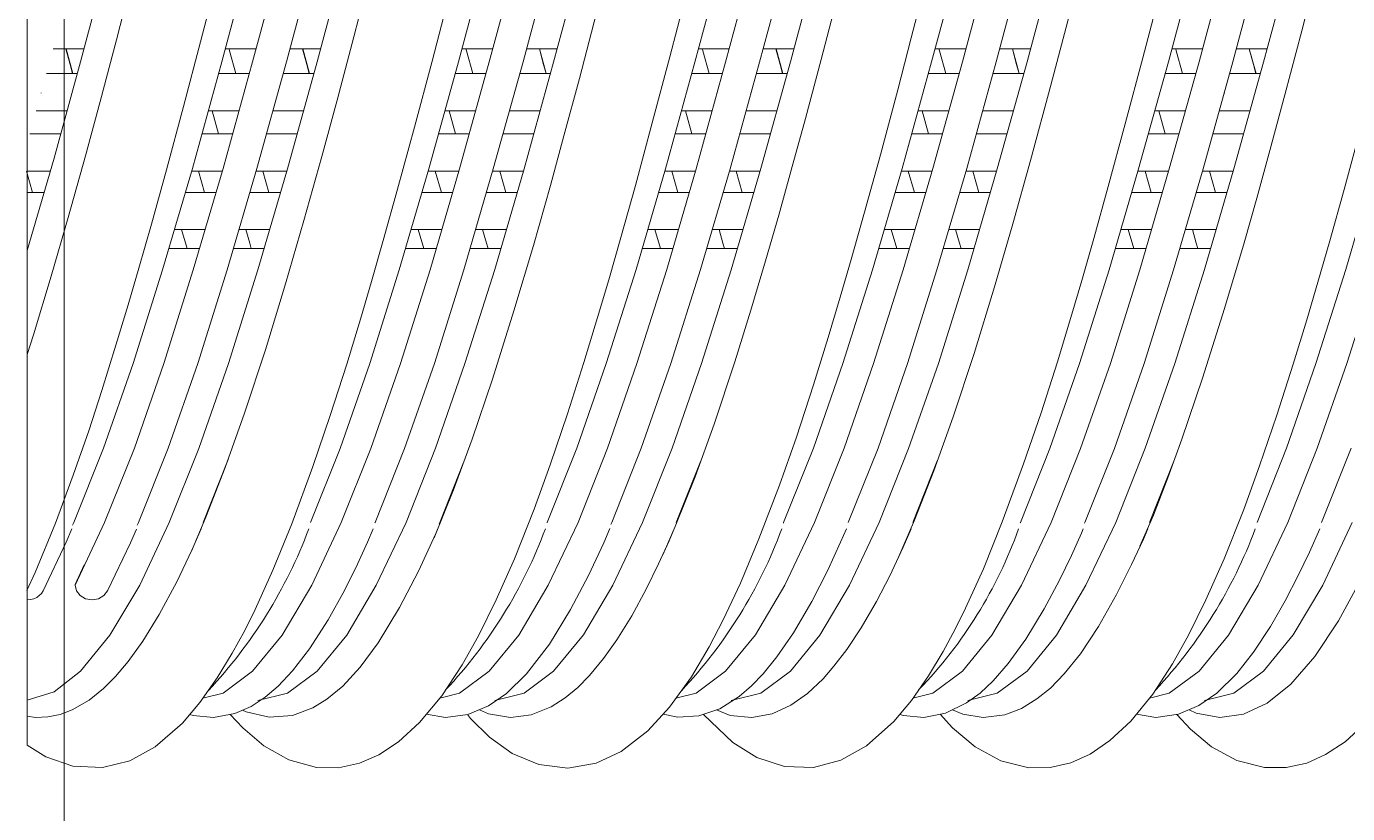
# Model space of a CAD drawing. Header units: millimetres. Extents: x 4229 to 8429, y -1187 to 1783.
# Drawn here: x 6089.65 to 6129.64, y -425.96 to -402.12 of the extents above; entities that cross this region are included whole.
import ezdxf

# ---------------------------------------------------------------- set-up
doc = ezdxf.new("R2010")
doc.units = ezdxf.units.MM

msp = doc.modelspace()

# ---------------------------------------------------------------- linework, layer by layer
at = {"lineweight": 5}
for p, q in [((6090.787, -317.222), (6090.787, -404.851)), ((6090.787, -404.851), (6090.787, -464.397))]:
    msp.add_line(p, q, dxfattribs=at)
at = {"linetype": 'Continuous', "lineweight": 5}
for p, q in [((6089.67, -396.448), (6089.67, -408.904)), ((6092.177, -399.858), (6091.286, -403.2)), ((6096.454, -399.858), (6095.562, -403.2)), ((6097.385, -399.858), (6096.494, -403.2)), ((6098.408, -399.858), (6097.517, -403.2)), ((6099.343, -399.853), (6098.452, -403.196)), ((6103.62, -399.853), (6102.728, -403.196)), ((6104.551, -399.853), (6103.659, -403.196)), ((6105.574, -399.853), (6104.682, -403.196)), ((6106.509, -399.848), (6105.606, -403.205)), ((6110.785, -399.848), (6109.882, -403.205)), ((6111.716, -399.848), (6110.813, -403.205)), ((6112.739, -399.848), (6111.836, -403.205)), ((6113.663, -399.858), (6112.771, -403.2)), ((6117.939, -399.858), (6117.048, -403.2)), ((6118.87, -399.858), (6117.979, -403.2)), ((6119.894, -399.858), (6119.002, -403.2)), ((6120.828, -399.853), (6119.937, -403.196)), ((6125.105, -399.853), (6124.214, -403.196)), ((6126.036, -399.853), (6125.145, -403.196)), ((6127.059, -399.853), (6126.168, -403.196)), ((6127.994, -399.848), (6127.091, -403.205)), ((6128.793, -400.181), (6128.25, -402.261)), ((6092.906, -400.46), (6092.37, -402.526)), ((6094.916, -402.586), (6095.421, -400.636)), ((6100.095, -400.371), (6099.559, -402.442)), ((6109.121, -403.044), (6109.642, -401.049)), ((6114.224, -401.107), (6113.699, -403.128)), ((6116.433, -402.467), (6116.839, -400.895)), ((6123.441, -403.075), (6123.955, -401.097)), ((6101.929, -403.177), (6102.444, -401.196)), ((6121.36, -401.231), (6120.657, -403.906)), ((6106.908, -401.714), (6106.384, -403.696)), ((6128.25, -402.261), (6127.737, -404.195)), ((6092.37, -402.526), (6091.879, -404.398)), ((6094.406, -404.545), (6094.916, -402.586)), ((6099.559, -402.442), (6099.05, -404.36)), ((6116.023, -404.044), (6116.433, -402.467)), ((6090.459, -402.802), (6091.387, -402.802)), ((6090.459, -402.802), (6091.383, -402.802)), ((6090.845, -402.802), (6090.973, -403.28)), ((6090.85, -402.802), (6091.054, -403.552)), ((6095.665, -402.802), (6096.595, -402.802)), ((6095.798, -402.861), (6095.782, -402.802)), ((6095.988, -403.552), (6095.798, -402.861)), ((6097.62, -402.802), (6098.548, -402.802)), ((6097.62, -402.802), (6098.544, -402.802)), ((6098.006, -402.802), (6098.134, -403.28)), ((6098.011, -402.802), (6098.215, -403.552)), ((6102.833, -402.802), (6103.763, -402.802)), ((6102.966, -402.861), (6102.951, -402.802)), ((6103.156, -403.552), (6102.966, -402.861)), ((6104.788, -402.802), (6105.712, -402.802)), ((6104.789, -402.802), (6105.717, -402.802)), ((6105.175, -402.802), (6105.302, -403.28)), ((6105.179, -402.802), (6105.384, -403.552)), ((6108.59, -405.047), (6109.121, -403.044)), ((6109.991, -402.802), (6110.921, -402.802)), ((6110.124, -402.861), (6110.108, -402.802)), ((6110.314, -403.552), (6110.124, -402.861)), ((6111.946, -402.802), (6112.874, -402.802)), ((6111.946, -402.802), (6112.87, -402.802)), ((6112.332, -402.802), (6112.46, -403.28)), ((6112.337, -402.802), (6112.541, -403.552)), ((6117.15, -402.802), (6118.081, -402.802)), ((6117.284, -402.861), (6117.268, -402.802)), ((6117.474, -403.552), (6117.284, -402.861)), ((6119.105, -402.802), (6120.029, -402.802)), ((6119.106, -402.802), (6120.034, -402.802)), ((6119.492, -402.802), (6119.619, -403.28)), ((6119.496, -402.802), (6119.701, -403.552)), ((6122.91, -405.07), (6123.441, -403.075)), ((6124.318, -402.802), (6125.248, -402.802)), ((6124.451, -402.861), (6124.436, -402.802)), ((6124.641, -403.552), (6124.451, -402.861)), ((6126.273, -402.802), (6127.197, -402.802)), ((6126.274, -402.802), (6127.202, -402.802)), ((6126.66, -402.802), (6126.787, -403.28)), ((6126.664, -402.802), (6126.869, -403.552)), ((6091.286, -403.2), (6090.484, -406.113)), ((6090.973, -403.28), (6091.047, -403.552)), ((6095.562, -403.2), (6094.671, -406.427)), ((6096.494, -403.2), (6095.602, -406.427)), ((6097.517, -403.2), (6096.625, -406.427)), ((6098.452, -403.196), (6097.549, -406.436)), ((6098.134, -403.28), (6098.208, -403.552)), ((6101.397, -405.175), (6101.929, -403.177)), ((6102.728, -403.196), (6101.825, -406.436)), ((6103.659, -403.196), (6102.756, -406.436)), ((6104.682, -403.196), (6103.779, -406.436)), ((6105.606, -403.205), (6104.714, -406.432)), ((6105.302, -403.28), (6105.376, -403.552)), ((6109.882, -403.205), (6108.991, -406.432)), ((6110.813, -403.205), (6109.922, -406.432)), ((6111.836, -403.205), (6110.945, -406.432)), ((6112.771, -403.2), (6111.88, -406.427)), ((6112.46, -403.28), (6112.534, -403.552)), ((6113.699, -403.128), (6113.226, -404.915)), ((6117.048, -403.2), (6116.157, -406.427)), ((6117.979, -403.2), (6117.088, -406.427)), ((6119.002, -403.2), (6118.111, -406.427)), ((6119.937, -403.196), (6119.034, -406.436)), ((6119.619, -403.28), (6119.694, -403.552)), ((6124.214, -403.196), (6123.311, -406.436)), ((6125.145, -403.196), (6124.242, -406.436)), ((6126.168, -403.196), (6125.265, -406.436)), ((6127.091, -403.205), (6126.2, -406.432)), ((6126.787, -403.28), (6126.861, -403.552)), ((6091.182, -403.552), (6090.255, -403.552)), ((6091.177, -403.552), (6090.256, -403.552)), ((6096.388, -403.552), (6095.462, -403.552)), ((6098.343, -403.552), (6097.416, -403.552)), ((6098.338, -403.552), (6097.417, -403.552)), ((6103.557, -403.552), (6102.63, -403.552)), ((6105.512, -403.552), (6104.584, -403.552)), ((6105.507, -403.552), (6104.586, -403.552)), ((6106.384, -403.696), (6105.917, -405.438)), ((6110.714, -403.552), (6109.788, -403.552)), ((6112.669, -403.552), (6111.742, -403.552)), ((6112.664, -403.552), (6111.743, -403.552)), ((6117.874, -403.552), (6116.947, -403.552)), ((6119.829, -403.552), (6118.901, -403.552)), ((6119.824, -403.552), (6118.903, -403.552)), ((6120.657, -403.906), (6120.037, -406.187)), ((6125.042, -403.552), (6124.115, -403.552)), ((6126.997, -403.552), (6126.069, -403.552)), ((6126.992, -403.552), (6126.071, -403.552)), ((6090.093, -404.142), (6090.093, -404.132)), ((6097.254, -404.142), (6097.254, -404.132)), ((6104.423, -404.142), (6104.423, -404.132)), ((6111.58, -404.142), (6111.58, -404.132)), ((6115.498, -406.013), (6116.023, -404.044)), ((6118.74, -404.142), (6118.74, -404.132)), ((6125.908, -404.142), (6125.908, -404.132)), ((6127.737, -404.195), (6127.283, -405.88)), ((6089.944, -404.677), (6090.875, -404.677)), ((6090.093, -404.677), (6090.868, -404.677)), ((6091.879, -404.398), (6091.433, -406.045)), ((6093.889, -406.466), (6094.406, -404.545)), ((6095.151, -404.677), (6096.078, -404.677)), ((6095.272, -404.677), (6095.464, -405.38)), ((6097.105, -404.677), (6098.036, -404.677)), ((6097.254, -404.677), (6098.029, -404.677)), ((6099.05, -404.36), (6098.587, -406.058)), ((6102.319, -404.677), (6103.247, -404.677)), ((6102.44, -404.677), (6102.632, -405.38)), ((6104.274, -404.677), (6105.204, -404.677)), ((6104.423, -404.677), (6105.197, -404.677)), ((6109.477, -404.677), (6110.404, -404.677)), ((6109.598, -404.677), (6109.79, -405.38)), ((6111.431, -404.677), (6112.362, -404.677)), ((6111.58, -404.677), (6112.355, -404.677)), ((6116.636, -404.677), (6117.564, -404.677)), ((6116.757, -404.677), (6116.95, -405.38)), ((6118.591, -404.677), (6119.521, -404.677)), ((6118.74, -404.677), (6119.515, -404.677)), ((6123.804, -404.677), (6124.732, -404.677)), ((6123.925, -404.677), (6124.117, -405.38)), ((6125.759, -404.677), (6126.689, -404.677)), ((6125.908, -404.677), (6126.682, -404.677)), ((6108.08, -406.939), (6108.59, -405.047)), ((6113.226, -404.915), (6112.799, -406.479)), ((6122.393, -406.966), (6122.91, -405.07)), ((6090.683, -405.38), (6089.749, -405.38)), ((6090.675, -405.38), (6090.093, -405.38)), ((6095.884, -405.38), (6094.956, -405.38)), ((6097.844, -405.38), (6096.91, -405.38)), ((6097.836, -405.38), (6097.254, -405.38)), ((6100.884, -407.051), (6101.397, -405.175)), ((6103.053, -405.38), (6102.124, -405.38)), ((6105.012, -405.38), (6104.078, -405.38)), ((6105.005, -405.38), (6104.423, -405.38)), ((6105.917, -405.438), (6105.507, -406.943)), ((6110.211, -405.38), (6109.282, -405.38)), ((6112.17, -405.38), (6111.236, -405.38)), ((6112.162, -405.38), (6111.58, -405.38)), ((6117.37, -405.38), (6116.441, -405.38)), ((6119.329, -405.38), (6118.396, -405.38)), ((6119.322, -405.38), (6118.74, -405.38)), ((6124.538, -405.38), (6123.609, -405.38)), ((6126.497, -405.38), (6125.564, -405.38)), ((6126.49, -405.38), (6125.908, -405.38)), ((6129.534, -407.058), (6130.036, -405.193)), ((6127.283, -405.88), (6126.887, -407.324)), ((6090.484, -406.113), (6089.67, -408.904)), ((6091.433, -406.045), (6090.911, -407.912)), ((6098.587, -406.058), (6098.044, -408)), ((6115.018, -407.752), (6115.498, -406.013)), ((6120.037, -406.187), (6119.502, -408.096)), ((6089.828, -407.149), (6089.647, -406.505)), ((6089.67, -406.505), (6090.362, -406.505)), ((6090.093, -406.505), (6090.355, -406.505)), ((6093.432, -408.107), (6093.889, -406.466)), ((6094.671, -406.427), (6093.768, -409.497)), ((6094.643, -406.505), (6095.567, -406.505)), ((6095.602, -406.427), (6094.699, -409.497)), ((6095.041, -407.149), (6094.856, -406.505)), ((6096.625, -406.427), (6095.722, -409.497)), ((6096.597, -406.505), (6097.523, -406.505)), ((6097.549, -406.436), (6096.657, -409.493)), ((6096.989, -407.149), (6096.808, -406.505)), ((6097.254, -406.505), (6097.516, -406.505)), ((6101.825, -406.436), (6100.934, -409.493)), ((6101.812, -406.505), (6102.735, -406.505)), ((6102.756, -406.436), (6101.865, -409.493)), ((6102.21, -407.149), (6102.024, -406.505)), ((6103.779, -406.436), (6102.888, -409.493)), ((6103.765, -406.505), (6104.691, -406.505)), ((6104.714, -406.432), (6103.823, -409.488)), ((6104.158, -407.149), (6103.977, -406.505)), ((6104.423, -406.505), (6104.684, -406.505)), ((6108.991, -406.432), (6108.1, -409.488)), ((6108.969, -406.505), (6109.893, -406.505)), ((6109.922, -406.432), (6109.031, -409.488)), ((6109.367, -407.149), (6109.182, -406.505)), ((6110.945, -406.432), (6110.054, -409.488)), ((6110.923, -406.505), (6111.849, -406.505)), ((6111.88, -406.427), (6110.977, -409.497)), ((6111.315, -407.149), (6111.134, -406.505)), ((6111.58, -406.505), (6111.842, -406.505)), ((6112.799, -406.479), (6112.419, -407.834)), ((6116.157, -406.427), (6115.254, -409.497)), ((6116.129, -406.505), (6117.053, -406.505)), ((6117.088, -406.427), (6116.185, -409.497)), ((6116.527, -407.149), (6116.341, -406.505)), ((6118.111, -406.427), (6117.208, -409.497)), ((6118.083, -406.505), (6119.008, -406.505)), ((6119.034, -406.436), (6118.143, -409.493)), ((6118.475, -407.149), (6118.294, -406.505)), ((6118.74, -406.505), (6119.001, -406.505)), ((6123.311, -406.436), (6122.419, -409.493)), ((6123.297, -406.505), (6124.22, -406.505)), ((6124.242, -406.436), (6123.35, -409.493)), ((6123.695, -407.149), (6123.509, -406.505)), ((6125.265, -406.436), (6124.374, -409.493)), ((6125.25, -406.505), (6126.176, -406.505)), ((6126.2, -406.432), (6125.308, -409.488)), ((6125.643, -407.149), (6125.462, -406.505)), ((6125.908, -406.505), (6126.169, -406.505)), ((6130.476, -406.432), (6129.585, -409.488)), ((6100.45, -408.606), (6100.884, -407.051)), ((6105.507, -406.943), (6104.995, -408.758)), ((6107.643, -408.518), (6108.08, -406.939)), ((6121.953, -408.545), (6122.393, -406.966)), ((6129.102, -408.613), (6129.534, -407.058)), ((6090.175, -407.149), (6089.67, -407.149)), ((6090.17, -407.149), (6090.093, -407.149)), ((6090.093, -407.451), (6090.093, -407.459)), ((6095.381, -407.149), (6094.465, -407.149)), ((6097.336, -407.149), (6096.418, -407.149)), ((6097.331, -407.149), (6097.254, -407.149)), ((6097.254, -407.451), (6097.254, -407.459)), ((6102.549, -407.149), (6101.633, -407.149)), ((6104.504, -407.149), (6103.586, -407.149)), ((6104.5, -407.149), (6104.423, -407.149)), ((6104.423, -407.451), (6104.423, -407.459)), ((6109.707, -407.149), (6108.791, -407.149)), ((6111.662, -407.149), (6110.744, -407.149)), ((6111.657, -407.149), (6111.58, -407.149)), ((6111.58, -407.451), (6111.58, -407.459)), ((6116.867, -407.149), (6115.95, -407.149)), ((6118.821, -407.149), (6117.903, -407.149)), ((6118.817, -407.149), (6118.74, -407.149)), ((6118.74, -407.451), (6118.74, -407.459)), ((6124.034, -407.149), (6123.118, -407.149)), ((6125.989, -407.149), (6125.071, -407.149)), ((6125.985, -407.149), (6125.908, -407.149)), ((6125.908, -407.451), (6125.908, -407.459)), ((6126.887, -407.324), (6126.504, -408.678)), ((6112.419, -407.834), (6112.017, -409.224)), ((6114.612, -409.18), (6115.018, -407.752)), ((6090.911, -407.912), (6090.394, -409.688)), ((6093.049, -409.447), (6093.432, -408.107)), ((6094.131, -408.274), (6095.056, -408.274)), ((6094.339, -408.274), (6094.51, -408.849)), ((6096.086, -408.274), (6097.009, -408.274)), ((6096.287, -408.274), (6096.405, -408.688)), ((6098.044, -408), (6097.492, -409.915)), ((6101.3, -408.274), (6102.224, -408.274)), ((6101.508, -408.274), (6101.679, -408.849)), ((6103.254, -408.274), (6104.177, -408.274)), ((6103.455, -408.274), (6103.573, -408.688)), ((6108.457, -408.274), (6109.382, -408.274)), ((6108.665, -408.274), (6108.836, -408.849)), ((6110.412, -408.274), (6111.335, -408.274)), ((6110.613, -408.274), (6110.731, -408.688)), ((6115.617, -408.274), (6116.542, -408.274)), ((6115.825, -408.274), (6115.996, -408.849)), ((6117.572, -408.274), (6118.494, -408.274)), ((6117.773, -408.274), (6117.891, -408.688)), ((6119.502, -408.096), (6118.95, -410.007)), ((6122.785, -408.274), (6123.709, -408.274)), ((6122.993, -408.274), (6123.164, -408.849)), ((6124.739, -408.274), (6125.662, -408.274)), ((6124.94, -408.274), (6125.058, -408.688)), ((6096.405, -408.688), (6096.453, -408.849)), ((6100.095, -409.852), (6100.45, -408.606)), ((6103.573, -408.688), (6103.622, -408.849)), ((6107.276, -409.795), (6107.643, -408.518)), ((6110.731, -408.688), (6110.779, -408.849)), ((6117.891, -408.688), (6117.939, -408.849)), ((6121.591, -409.814), (6121.953, -408.545)), ((6125.058, -408.688), (6125.107, -408.849)), ((6126.504, -408.678), (6125.913, -410.669)), ((6128.739, -409.872), (6129.102, -408.613)), ((6089.67, -408.904), (6089.67, -412.215)), ((6094.89, -408.849), (6093.961, -408.849)), ((6096.84, -408.849), (6095.915, -408.849)), ((6102.059, -408.849), (6101.129, -408.849)), ((6104.009, -408.849), (6103.083, -408.849)), ((6104.995, -408.758), (6104.406, -410.739)), ((6109.216, -408.849), (6108.287, -408.849)), ((6111.166, -408.849), (6110.241, -408.849)), ((6116.376, -408.849), (6115.446, -408.849)), ((6118.326, -408.849), (6117.401, -408.849)), ((6123.544, -408.849), (6122.614, -408.849)), ((6125.494, -408.849), (6124.569, -408.849)), ((6092.725, -410.551), (6093.049, -409.447)), ((6093.768, -409.497), (6092.877, -412.33)), ((6094.699, -409.497), (6093.808, -412.33)), ((6095.722, -409.497), (6094.831, -412.33)), ((6096.657, -409.493), (6095.766, -412.326)), ((6100.934, -409.493), (6100.042, -412.326)), ((6101.865, -409.493), (6100.974, -412.326)), ((6102.888, -409.493), (6101.997, -412.326)), ((6103.823, -409.488), (6102.92, -412.334)), ((6108.1, -409.488), (6107.197, -412.334)), ((6109.031, -409.488), (6108.128, -412.334)), ((6110.054, -409.488), (6109.151, -412.334)), ((6110.977, -409.497), (6110.086, -412.33)), ((6112.017, -409.224), (6111.571, -410.717)), ((6114.278, -410.324), (6114.612, -409.18)), ((6115.254, -409.497), (6114.362, -412.33)), ((6116.185, -409.497), (6115.293, -412.33)), ((6117.208, -409.497), (6116.316, -412.33)), ((6118.143, -409.493), (6117.251, -412.326)), ((6122.419, -409.493), (6121.528, -412.326)), ((6123.35, -409.493), (6122.459, -412.326)), ((6124.374, -409.493), (6123.482, -412.326)), ((6125.308, -409.488), (6124.406, -412.334)), ((6129.585, -409.488), (6128.682, -412.334)), ((6130.516, -409.488), (6129.613, -412.334)), ((6090.394, -409.688), (6089.857, -411.461)), ((6099.763, -410.987), (6100.095, -409.852)), ((6106.938, -410.935), (6107.276, -409.795)), ((6121.263, -410.936), (6121.591, -409.814)), ((6128.403, -411.003), (6128.739, -409.872)), ((6097.492, -409.915), (6096.881, -411.92)), ((6118.95, -410.007), (6118.332, -412.03)), ((6092.357, -411.773), (6092.725, -410.551)), ((6113.912, -411.545), (6114.278, -410.324)), ((6125.913, -410.669), (6125.249, -412.774)), ((6099.347, -412.348), (6099.763, -410.987)), ((6104.406, -410.739), (6103.752, -412.809)), ((6106.521, -412.295), (6106.938, -410.935)), ((6111.571, -410.717), (6111.087, -412.277)), ((6120.855, -412.277), (6121.263, -410.936)), ((6127.989, -412.351), (6128.403, -411.003)), ((6089.857, -411.461), (6089.669, -412.06)), ((6091.929, -413.152), (6092.357, -411.773)), ((6113.47, -412.977), (6113.912, -411.545)), ((6089.67, -412.058), (6089.67, -419.205)), ((6096.881, -411.92), (6096.253, -413.831)), ((6106.021, -413.852), (6106.521, -412.295)), ((6111.087, -412.277), (6110.465, -414.166)), ((6118.332, -412.03), (6117.7, -413.944)), ((6120.36, -413.82), (6120.855, -412.277)), ((6092.877, -412.33), (6091.985, -414.892)), ((6093.808, -412.33), (6092.916, -414.892)), ((6094.831, -412.33), (6093.94, -414.892)), ((6095.766, -412.326), (6094.863, -414.899)), ((6098.845, -413.909), (6099.347, -412.348)), ((6100.042, -412.326), (6099.14, -414.899)), ((6100.974, -412.326), (6100.071, -414.899)), ((6101.997, -412.326), (6101.094, -414.899)), ((6102.92, -412.334), (6102.029, -414.896)), ((6107.197, -412.334), (6106.305, -414.896)), ((6108.128, -412.334), (6107.236, -414.896)), ((6109.151, -412.334), (6108.259, -414.896)), ((6110.086, -412.33), (6109.194, -414.892)), ((6114.362, -412.33), (6113.471, -414.892)), ((6115.293, -412.33), (6114.402, -414.892)), ((6116.316, -412.33), (6115.425, -414.892)), ((6117.251, -412.326), (6116.348, -414.899)), ((6121.528, -412.326), (6120.625, -414.899)), ((6122.459, -412.326), (6121.556, -414.899)), ((6123.482, -412.326), (6122.579, -414.899)), ((6124.406, -412.334), (6123.514, -414.896)), ((6127.493, -413.893), (6127.989, -412.351)), ((6128.682, -412.334), (6127.791, -414.896)), ((6129.613, -412.334), (6128.722, -414.896)), ((6103.752, -412.809), (6103.138, -414.622)), ((6112.953, -414.561), (6113.47, -412.977)), ((6125.249, -412.774), (6124.625, -414.62)), ((6091.534, -414.365), (6091.929, -413.152)), ((6096.253, -413.831), (6095.667, -415.475)), ((6105.498, -415.398), (6106.021, -413.852)), ((6119.83, -415.373), (6120.36, -413.82)), ((6126.974, -415.426), (6127.493, -413.893)), ((6098.318, -415.449), (6098.845, -413.909)), ((6110.465, -414.166), (6109.89, -415.759)), ((6117.7, -413.944), (6117.114, -415.579)), ((6091.067, -415.713), (6091.534, -414.365)), ((6103.138, -414.622), (6102.577, -416.158)), ((6112.445, -416.011), (6112.953, -414.561)), ((6124.625, -414.62), (6124.201, -415.795)), ((6091.985, -414.892), (6091.082, -417.149)), ((6092.916, -414.892), (6092.014, -417.149)), ((6093.94, -414.892), (6093.037, -417.149)), ((6094.863, -414.899), (6093.972, -417.146)), ((6099.14, -414.899), (6098.248, -417.146)), ((6100.071, -414.899), (6099.179, -417.146)), ((6101.094, -414.899), (6100.202, -417.146)), ((6102.029, -414.896), (6101.137, -417.143)), ((6106.305, -414.896), (6105.414, -417.143)), ((6107.236, -414.896), (6106.345, -417.143)), ((6108.259, -414.896), (6107.368, -417.143)), ((6109.194, -414.892), (6108.291, -417.149)), ((6113.471, -414.892), (6112.568, -417.149)), ((6114.402, -414.892), (6113.499, -417.149)), ((6115.425, -414.892), (6114.522, -417.149)), ((6116.348, -414.899), (6115.457, -417.146)), ((6120.625, -414.899), (6119.734, -417.146)), ((6121.556, -414.899), (6120.665, -417.146)), ((6122.579, -414.899), (6121.688, -417.146)), ((6123.514, -414.896), (6122.623, -417.143)), ((6127.791, -414.896), (6126.899, -417.143)), ((6128.722, -414.896), (6127.83, -417.143)), ((6129.745, -414.896), (6128.854, -417.143)), ((6095.753, -415.234), (6094.995, -417.146)), ((6095.667, -415.475), (6095.083, -416.982)), ((6097.677, -417.182), (6098.318, -415.449)), ((6102.881, -415.326), (6102.16, -417.143)), ((6105.015, -416.737), (6105.498, -415.398)), ((6110.065, -415.274), (6109.314, -417.149)), ((6117.229, -415.26), (6116.48, -417.146)), ((6119.185, -417.124), (6119.83, -415.373)), ((6124.4, -415.241), (6123.646, -417.143)), ((6126.494, -416.755), (6126.974, -415.426)), ((6090.525, -417.164), (6091.067, -415.713)), ((6109.89, -415.759), (6109.289, -417.265)), ((6117.114, -415.579), (6116.53, -417.076)), ((6124.201, -415.795), (6123.759, -416.925)), ((6102.577, -416.158), (6101.985, -417.607)), ((6111.821, -417.643), (6112.445, -416.011)), ((6095.083, -416.982), (6094.645, -418.012)), ((6104.419, -418.241), (6105.015, -416.737)), ((6116.53, -417.076), (6116.012, -418.261)), ((6123.759, -416.925), (6123.355, -417.866)), ((6125.901, -418.248), (6126.494, -416.755)), ((6089.911, -418.662), (6090.525, -417.164)), ((6090.853, -417.742), (6091.022, -417.34)), ((6091.082, -417.149), (6091.047, -417.225)), ((6092.014, -417.149), (6091.122, -419.042)), ((6092.797, -417.764), (6092.975, -417.343)), ((6093.037, -417.149), (6092.999, -417.228)), ((6093.972, -417.146), (6093.08, -419.04)), ((6094.658, -417.985), (6094.939, -417.337)), ((6097.108, -418.592), (6097.677, -417.182)), ((6099.179, -417.146), (6098.288, -419.04)), ((6099.976, -417.738), (6100.147, -417.336)), ((6100.202, -417.146), (6100.198, -417.155)), ((6101.137, -417.143), (6100.234, -419.044)), ((6101.516, -418.623), (6102.044, -417.479)), ((6102.044, -417.479), (6102.104, -417.33)), ((6102.16, -417.143), (6102.138, -417.191)), ((6105.414, -417.143), (6105.408, -417.155)), ((6106.345, -417.143), (6105.442, -419.044)), ((6107.125, -417.765), (6107.312, -417.327)), ((6107.368, -417.143), (6107.337, -417.209)), ((6108.291, -417.149), (6107.4, -419.042)), ((6109.289, -417.265), (6108.918, -418.106)), ((6109.103, -417.702), (6109.259, -417.34)), ((6112.568, -417.149), (6112.562, -417.161)), ((6113.499, -417.149), (6112.608, -419.042)), ((6114.292, -417.742), (6114.467, -417.34)), ((6115.457, -417.146), (6114.566, -419.04)), ((6116.186, -417.89), (6116.425, -417.338)), ((6118.613, -418.547), (6119.185, -417.124)), ((6119.734, -417.146), (6119.731, -417.151)), ((6120.665, -417.146), (6119.773, -419.04)), ((6121.28, -418.141), (6121.581, -417.463)), ((6121.581, -417.463), (6121.633, -417.337)), ((6121.688, -417.146), (6121.68, -417.163)), ((6122.623, -417.143), (6121.72, -419.044)), ((6123.456, -417.646), (6123.59, -417.334)), ((6127.83, -417.143), (6126.928, -419.044)), ((6128.486, -418.04), (6128.798, -417.336)), ((6129.777, -417.149), (6128.886, -419.042)), ((6090.151, -419.214), (6090.853, -417.742)), ((6092.105, -419.214), (6092.797, -417.764)), ((6099.669, -418.409), (6099.976, -417.738)), ((6106.662, -418.75), (6107.125, -417.765)), ((6108.785, -418.396), (6109.103, -417.702)), ((6111.258, -418.978), (6111.821, -417.643)), ((6113.903, -418.585), (6114.292, -417.742)), ((6115.778, -418.759), (6116.186, -417.89)), ((6123.101, -418.419), (6123.456, -417.646)), ((6094.203, -418.94), (6094.658, -417.985)), ((6103.865, -419.491), (6104.419, -418.241)), ((6120.918, -418.895), (6121.28, -418.141)), ((6125.351, -419.491), (6125.901, -418.248)), ((6128.147, -418.751), (6128.486, -418.04)), ((6089.663, -419.199), (6089.911, -418.662)), ((6091.4, -418.431), (6091.123, -419.02)), ((6096.573, -419.776), (6097.108, -418.592)), ((6099.276, -419.202), (6099.669, -418.409)), ((6100.945, -419.723), (6101.516, -418.623)), ((6108.409, -419.164), (6108.785, -418.396)), ((6113.423, -419.533), (6113.903, -418.585)), ((6118.075, -419.74), (6118.613, -418.547)), ((6122.648, -419.32), (6123.101, -418.419)), ((6091.122, -419.042), (6091.161, -419.212)), ((6093.08, -419.04), (6092.177, -420.553)), ((6093.67, -419.929), (6094.203, -418.94)), ((6098.288, -419.04), (6097.385, -420.553)), ((6100.234, -419.044), (6099.343, -420.551)), ((6105.442, -419.044), (6104.551, -420.551)), ((6106.12, -419.781), (6106.662, -418.75)), ((6107.4, -419.042), (6106.509, -420.55)), ((6110.738, -420.094), (6111.258, -418.978)), ((6112.608, -419.042), (6111.716, -420.55)), ((6114.566, -419.04), (6113.663, -420.553)), ((6115.378, -419.532), (6115.778, -418.759)), ((6119.773, -419.04), (6118.87, -420.553)), ((6120.458, -419.762), (6120.918, -418.895)), ((6121.72, -419.044), (6120.828, -420.551)), ((6126.928, -419.044), (6126.036, -420.551)), ((6127.754, -419.512), (6128.147, -418.751)), ((6128.886, -419.042), (6127.994, -420.55)), ((6129.368, -420.124), (6130.065, -418.823)), ((6089.67, -419.485), (6089.67, -419.183)), ((6089.67, -419.485), (6089.772, -419.478)), ((6089.67, -419.485), (6089.67, -422.529)), ((6089.772, -419.478), (6089.869, -419.454)), ((6089.869, -419.454), (6089.959, -419.413)), ((6089.959, -419.413), (6090.038, -419.358)), ((6090.038, -419.358), (6090.103, -419.291)), ((6090.103, -419.291), (6090.151, -419.213)), ((6090.151, -419.213), (6090.152, -419.212)), ((6091.161, -419.212), (6091.272, -419.355)), ((6091.272, -419.355), (6091.438, -419.451)), ((6091.438, -419.451), (6091.634, -419.485)), ((6091.634, -419.485), (6091.829, -419.451)), ((6091.829, -419.451), (6091.995, -419.355)), ((6091.995, -419.355), (6092.106, -419.212)), ((6092.106, -419.212), (6092.108, -419.208)), ((6098.784, -420.089), (6099.276, -419.202)), ((6103.329, -420.571), (6103.865, -419.491)), ((6107.969, -419.975), (6108.409, -419.164)), ((6122.101, -420.289), (6122.648, -419.32)), ((6124.821, -420.559), (6125.351, -419.491)), ((6096.256, -420.411), (6096.573, -419.776)), ((6100.294, -420.793), (6100.945, -419.723)), ((6105.478, -420.828), (6106.12, -419.781)), ((6112.867, -420.487), (6113.423, -419.533)), ((6114.916, -420.329), (6115.378, -419.532)), ((6117.761, -420.373), (6118.075, -419.74)), ((6119.903, -420.674), (6120.458, -419.762)), ((6127.303, -420.298), (6127.754, -419.512)), ((6093.167, -420.738), (6093.67, -419.929)), ((6098.217, -420.968), (6098.784, -420.089)), ((6107.52, -420.702), (6107.969, -419.975)), ((6110.314, -420.91), (6110.738, -420.094)), ((6121.55, -421.122), (6122.101, -420.289)), ((6126.795, -421.072), (6127.303, -420.298)), ((6128.649, -421.206), (6129.368, -420.124)), ((6092.177, -420.553), (6091.286, -421.648)), ((6095.878, -421.105), (6096.256, -420.411)), ((6097.385, -420.553), (6096.494, -421.648)), ((6099.343, -420.551), (6098.452, -421.647)), ((6102.833, -421.457), (6103.329, -420.571)), ((6104.551, -420.551), (6103.659, -421.647)), ((6106.509, -420.55), (6105.606, -421.65)), ((6107.12, -421.263), (6107.52, -420.702)), ((6111.716, -420.55), (6110.813, -421.65)), ((6112.367, -421.212), (6112.867, -420.487)), ((6113.663, -420.553), (6112.771, -421.648)), ((6114.476, -420.993), (6114.916, -420.329)), ((6117.392, -421.055), (6117.761, -420.373)), ((6118.87, -420.553), (6117.979, -421.648)), ((6119.369, -421.413), (6119.903, -420.674)), ((6120.828, -420.551), (6119.937, -421.647)), ((6124.337, -421.426), (6124.821, -420.559)), ((6126.036, -420.551), (6125.145, -421.647)), ((6127.994, -420.55), (6127.091, -421.65)), ((6092.724, -421.351), (6093.167, -420.738)), ((6095.426, -421.848), (6095.878, -421.105)), ((6097.704, -421.631), (6098.217, -420.968)), ((6099.75, -421.528), (6100.294, -420.793)), ((6104.787, -421.727), (6105.478, -420.828)), ((6109.775, -421.817), (6110.314, -420.91)), ((6114.092, -421.499), (6114.476, -420.993)), ((6116.951, -421.788), (6117.392, -421.055)), ((6126.284, -421.714), (6126.795, -421.072)), ((6092.342, -421.805), (6092.724, -421.351)), ((6102.222, -422.389), (6102.833, -421.457)), ((6106.694, -421.775), (6107.12, -421.263)), ((6111.947, -421.724), (6112.367, -421.212)), ((6113.762, -421.876), (6114.092, -421.499)), ((6118.907, -421.942), (6119.369, -421.413)), ((6121.063, -421.729), (6121.55, -421.122)), ((6123.743, -422.34), (6124.337, -421.426)), ((6127.918, -422.044), (6128.649, -421.206)), ((6091.286, -421.648), (6090.484, -422.267)), ((6091.979, -422.171), (6092.342, -421.805)), ((6094.898, -422.598), (6095.426, -421.848)), ((6096.494, -421.648), (6095.602, -422.314)), ((6097.264, -422.099), (6097.704, -421.631)), ((6098.452, -421.647), (6097.549, -422.315)), ((6099.222, -422.096), (6099.75, -421.528)), ((6103.659, -421.647), (6102.756, -422.315)), ((6104.175, -422.321), (6104.787, -421.727)), ((6105.606, -421.65), (6104.714, -422.314)), ((6106.337, -422.136), (6106.694, -421.775)), ((6109.117, -422.734), (6109.775, -421.817)), ((6110.813, -421.65), (6109.922, -422.314)), ((6111.597, -422.087), (6111.947, -421.724)), ((6112.771, -421.648), (6111.88, -422.314)), ((6113.293, -422.321), (6113.762, -421.876)), ((6116.434, -422.532), (6116.951, -421.788)), ((6117.979, -421.648), (6117.088, -422.314)), ((6119.937, -421.647), (6119.034, -422.315)), ((6120.642, -422.157), (6121.063, -421.729)), ((6125.145, -421.647), (6124.242, -422.315)), ((6125.677, -422.307), (6126.284, -421.714)), ((6127.091, -421.65), (6126.2, -422.314)), ((6090.484, -422.267), (6089.67, -422.529)), ((6091.546, -422.52), (6091.979, -422.171)), ((6096.878, -422.43), (6097.264, -422.099)), ((6098.743, -422.493), (6099.222, -422.096)), ((6105.957, -422.453), (6106.337, -422.136)), ((6111.218, -422.412), (6111.597, -422.087)), ((6118.514, -422.31), (6118.907, -421.942)), ((6120.236, -422.488), (6120.642, -422.157)), ((6127.201, -422.619), (6127.918, -422.044)), ((6089.67, -422.529), (6089.67, -423.024)), ((6091.033, -422.816), (6091.546, -422.52)), ((6094.368, -423.223), (6094.898, -422.598)), ((6095.602, -422.314), (6094.991, -422.465)), ((6096.448, -422.711), (6096.878, -422.43)), ((6097.549, -422.315), (6096.657, -422.537)), ((6098.314, -422.756), (6098.743, -422.493)), ((6101.55, -423.204), (6102.222, -422.389)), ((6102.756, -422.315), (6102.161, -422.463)), ((6103.013, -422.958), (6103.633, -422.696)), ((6103.633, -422.696), (6104.175, -422.321)), ((6103.823, -422.537), (6103.822, -422.537)), ((6104.714, -422.314), (6103.823, -422.537)), ((6105.536, -422.725), (6105.957, -422.453)), ((6109.922, -422.314), (6109.308, -422.468)), ((6110.634, -422.782), (6111.218, -422.412)), ((6111.88, -422.314), (6110.978, -422.537)), ((6112.218, -422.933), (6112.783, -422.679)), ((6112.783, -422.679), (6113.293, -422.321)), ((6115.903, -423.169), (6116.434, -422.532)), ((6117.088, -422.314), (6116.481, -422.464)), ((6117.468, -422.919), (6118.107, -422.608)), ((6118.107, -422.608), (6118.514, -422.31)), ((6119.034, -422.315), (6118.143, -422.537)), ((6119.768, -422.772), (6120.236, -422.488)), ((6123.08, -423.157), (6123.743, -422.34)), ((6124.242, -422.315), (6123.642, -422.465)), ((6124.52, -422.952), (6125.138, -422.684)), ((6125.138, -422.684), (6125.677, -422.307)), ((6125.308, -422.537), (6125.307, -422.537)), ((6126.2, -422.314), (6125.308, -422.537)), ((6126.491, -422.949), (6127.201, -422.619)), ((6089.67, -423.012), (6089.92, -423.047)), ((6089.67, -423.012), (6089.67, -423.898)), ((6089.92, -423.047), (6090.296, -423.03)), ((6090.296, -423.03), (6090.668, -422.953)), ((6090.668, -422.953), (6091.033, -422.816)), ((6094.591, -422.96), (6094.698, -422.991)), ((6094.698, -422.991), (6095.305, -423.047)), ((6095.305, -423.047), (6095.957, -422.927)), ((6095.817, -422.953), (6096.193, -423.36)), ((6095.957, -422.927), (6096.448, -422.711)), ((6096.189, -422.825), (6096.299, -422.88)), ((6096.299, -422.88), (6097, -423.043)), ((6097, -423.043), (6097.701, -422.986)), ((6097.701, -422.986), (6098.314, -422.756)), ((6101.76, -422.95), (6102.328, -423.048)), ((6102.328, -423.048), (6103.013, -422.958)), ((6102.995, -422.961), (6103.088, -423.076)), ((6103.088, -423.076), (6103.663, -423.645)), ((6103.358, -422.812), (6103.631, -422.941)), ((6103.631, -422.941), (6104.297, -423.049)), ((6104.297, -423.049), (6104.93, -422.97)), ((6104.93, -422.97), (6105.536, -422.725)), ((6108.461, -423.45), (6109.117, -422.734)), ((6108.926, -422.943), (6109.361, -423.042)), ((6109.361, -423.042), (6110.004, -423.002)), ((6110.004, -423.002), (6110.634, -422.782)), ((6110.143, -422.953), (6110.144, -422.955)), ((6110.144, -422.955), (6111.033, -423.809)), ((6110.532, -422.818), (6110.951, -422.985)), ((6110.951, -422.985), (6111.606, -423.046)), ((6111.606, -423.046), (6112.218, -422.933)), ((6116.082, -422.954), (6116.193, -422.993)), ((6116.193, -422.993), (6116.812, -423.046)), ((6116.812, -423.046), (6117.468, -422.919)), ((6117.303, -422.951), (6117.683, -423.364)), ((6117.677, -422.817), (6117.995, -422.952)), ((6117.995, -422.952), (6118.609, -423.048)), ((6118.609, -423.048), (6119.261, -422.967)), ((6119.261, -422.967), (6119.768, -422.772)), ((6123.246, -422.952), (6123.837, -423.049)), ((6123.837, -423.049), (6124.52, -422.952)), ((6124.472, -422.959), (6124.473, -422.961)), ((6124.473, -422.961), (6124.882, -423.4)), ((6124.839, -422.814), (6125.054, -422.921)), ((6125.054, -422.921), (6125.774, -423.049)), ((6125.774, -423.049), (6126.491, -422.949)), ((6093.545, -423.942), (6094.368, -423.223)), ((6096.193, -423.36), (6096.832, -423.902)), ((6100.914, -423.786), (6101.55, -423.204)), ((6107.654, -424.079), (6108.461, -423.45)), ((6115.074, -423.911), (6115.903, -423.169)), ((6117.683, -423.364), (6118.366, -423.936)), ((6122.445, -423.75), (6123.08, -423.157)), ((6124.882, -423.4), (6125.518, -423.932)), ((6129.563, -423.783), (6130.188, -423.209)), ((6089.67, -423.883), (6090.233, -424.244)), ((6096.832, -423.902), (6097.586, -424.33)), ((6100.317, -424.179), (6100.914, -423.786)), ((6103.663, -423.645), (6104.351, -424.135)), ((6111.033, -423.809), (6111.761, -424.265)), ((6121.844, -424.157), (6122.445, -423.75)), ((6128.975, -424.174), (6129.563, -423.783)), ((6090.233, -424.244), (6091.054, -424.527)), ((6092.78, -424.358), (6093.545, -423.942)), ((6099.732, -424.432), (6100.317, -424.179)), ((6104.351, -424.135), (6105.157, -424.474)), ((6106.889, -424.436), (6107.654, -424.079)), ((6111.761, -424.265), (6112.591, -424.537)), ((6114.299, -424.344), (6115.074, -423.911)), ((6118.366, -423.936), (6119.141, -424.358)), ((6121.259, -424.418), (6121.844, -424.157)), ((6125.518, -423.932), (6126.282, -424.352)), ((6128.4, -424.427), (6128.975, -424.174)), ((6091.054, -424.527), (6091.946, -424.567)), ((6091.946, -424.567), (6092.78, -424.358)), ((6097.586, -424.33), (6098.431, -424.561)), ((6098.431, -424.561), (6099.097, -424.568)), ((6099.097, -424.568), (6099.732, -424.432)), ((6105.157, -424.474), (6106.036, -424.583)), ((6106.036, -424.583), (6106.889, -424.436)), ((6112.591, -424.537), (6113.472, -424.562)), ((6113.472, -424.562), (6114.299, -424.344)), ((6119.141, -424.358), (6119.985, -424.568)), ((6119.985, -424.568), (6120.635, -424.562)), ((6120.635, -424.562), (6121.259, -424.418)), ((6126.282, -424.352), (6127.126, -424.566)), ((6127.126, -424.566), (6127.779, -424.565)), ((6127.779, -424.565), (6128.4, -424.427))]:
    msp.add_line(p, q, dxfattribs=at)
for centre, radius, start, end in [((6084.406, -412.168), 14.725, 316.8915, 339.4365), ((6091.682, -412.244), 14.592, 316.902, 339.5905), ((6098.942, -412.314), 14.47, 316.703, 339.6856), ((6106.926, -412.8), 13.535, 316.0035, 340.417), ((6113.116, -412.216), 14.652, 316.9362, 339.5416)]:
    msp.add_arc(centre, radius, start, end, dxfattribs=at)

doc.saveas('drawing.dxf')
